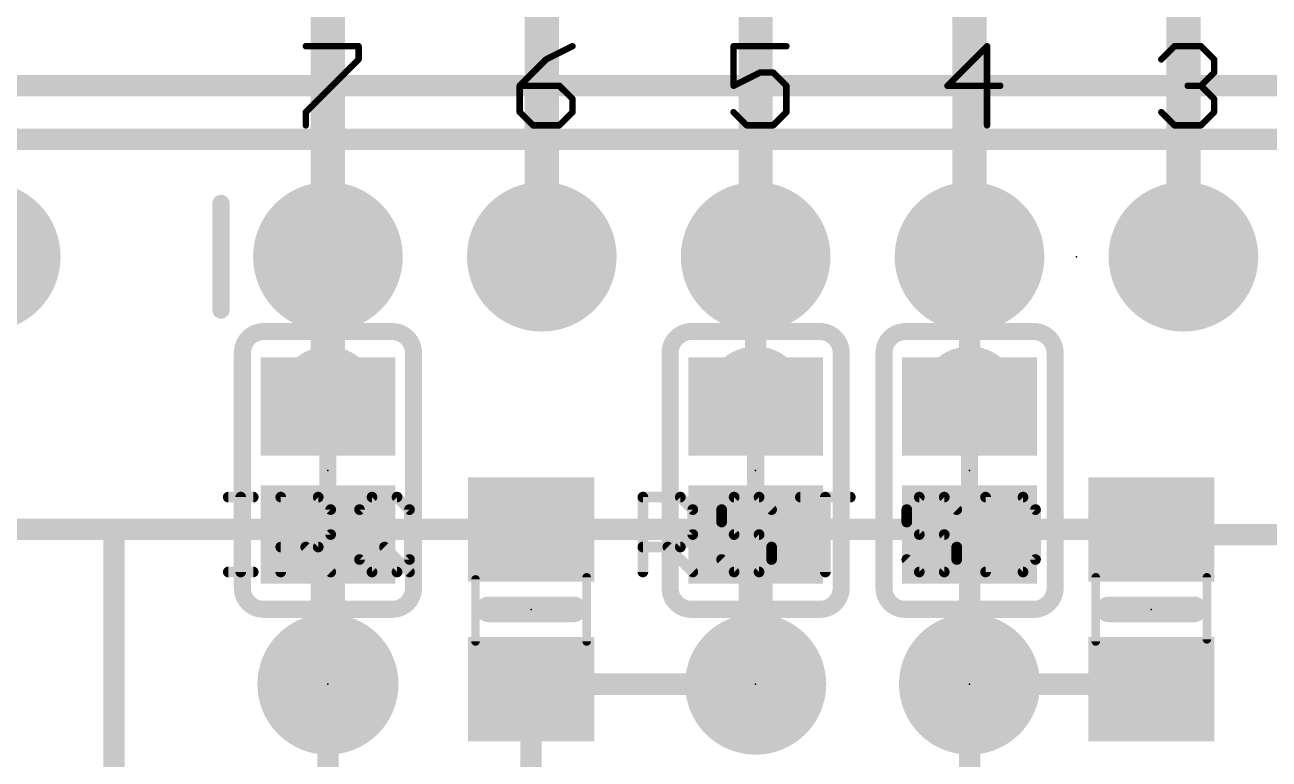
# Model space of a CAD drawing. Extents: x -7.7 to 68.6, y -5.3 to 60.5.
# Drawn here: x 42.12 to 56.9, y 41.02 to 49.75 of the extents above; entities that cross this region are included whole.
import ezdxf

# ---------------------------------------------------------------- set-up
doc = ezdxf.new("R2010")
doc.units = 0
for name, color, linetype in [('1', 12, 'CONTINUOUS'), ('16', 132, 'CONTINUOUS'), ('17', 110, 'CONTINUOUS'), ('21', 40, 'CONTINUOUS'), ('22', 6, 'CONTINUOUS'), ('23', 53, 'CONTINUOUS'), ('24', 53, 'CONTINUOUS'), ('51', 253, 'CONTINUOUS')]:
    doc.layers.add(name, color=color, linetype=linetype)

# ---------------------------------------------------------------- blocks, each defined once
blk = doc.blocks.new('RECT')
blk.add_solid([(-0.5, -0.5), (0.5, -0.5), (-0.5, 0.5), (0.5, 0.5)])
blk = doc.blocks.new('ROUNDP')
at = {"const_width": 0.5}
blk.add_lwpolyline([(0, -0.25, 1), (0, 0.25, 1), (0, -0.25)], format="xyb", dxfattribs=at)

msp = doc.modelspace()

# ---------------------------------------------------------------- linework, layer by layer
at = {"layer": '1'}
for points, const_width in [([(45.72, 50.8), (45.72, 46.99)], 0.4064), ([(48.26, 50.8), (48.26, 46.99)], 0.4064), ([(50.8, 50.8), (50.8, 46.99)], 0.4064), ([(53.34, 50.8), (53.34, 46.99)], 0.4064), ([(55.88, 50.8), (55.88, 46.99)], 0.4064), ([(40.259, 43.749), (43.18, 43.749)], 0.254), ([(43.18, 43.749), (48.133, 43.749)], 0.254), ([(43.18, 40.513), (43.18, 43.749)], 0.254), ([(48.133, 43.749), (55.499, 43.749)], 0.254), ([(55.56, 43.688), (55.499, 43.749)], 0.254), ([(57.404, 43.688), (55.56, 43.688)], 0.254), ([(55.438, 41.91), (55.438, 41.915)], 0.4064), ([(48.133, 41.849), (48.194, 41.91)], 0.254), ([(48.133, 40.64), (48.133, 41.849)], 0.254), ([(48.194, 41.91), (50.8, 41.91)], 0.254), ([(53.34, 40.386), (53.34, 41.91)], 0.254), ([(55.499, 41.91), (53.34, 41.91)], 0.254), ([(55.499, 41.91), (55.438, 41.91)], 0.4064), ([(55.499, 41.849), (55.499, 41.91)], 0.254)]:
    msp.add_lwpolyline(points, dxfattribs=dict(at, const_width=const_width))
for points, const_width in [([(45.6184, 46.99, 1), (45.8216, 46.99)], 0.2032), ([(48.1584, 46.99, 1), (48.3616, 46.99)], 0.2032), ([(50.6984, 46.99, 1), (50.9016, 46.99)], 0.2032), ([(53.2384, 46.99, 1), (53.4416, 46.99)], 0.2032), ([(55.7784, 46.99, 1), (55.9816, 46.99)], 0.2032), ([(43.18, 43.8125, 1), (43.18, 43.6855)], 0.127), ([(43.2435, 43.749, 1), (43.1165, 43.749)], 0.127), ([(43.18, 43.6855, 1), (43.18, 43.8125)], 0.127), ([(48.133, 43.8125, 1), (48.133, 43.6855)], 0.127), ([(48.133, 43.6855, 1), (48.133, 43.8125)], 0.127), ([(55.5439, 43.7939, 1), (55.4541, 43.7041)], 0.127), ([(55.56, 43.7515, 1), (55.56, 43.6245)], 0.127), ([(55.499, 43.6855, 1), (55.499, 43.8125)], 0.127), ([(55.5151, 43.6431, 1), (55.6049, 43.7329)], 0.127), ([(55.5396, 41.915, 1), (55.3364, 41.915)], 0.2032), ([(48.1965, 41.849, 1), (48.0695, 41.849)], 0.127), ([(48.194, 41.9735, 1), (48.194, 41.8465)], 0.127), ([(48.2389, 41.8651, 1), (48.1491, 41.9549)], 0.127), ([(50.8, 41.8465, 1), (50.8, 41.9735)], 0.127), ([(53.4035, 41.91, 1), (53.2765, 41.91)], 0.127), ([(53.34, 41.9735, 1), (53.34, 41.8465)], 0.127), ([(55.438, 42.0116, 1), (55.438, 41.8084)], 0.2032), ([(55.3364, 41.91, 1), (55.5396, 41.91)], 0.2032), ([(55.5625, 41.91, 1), (55.4355, 41.91)], 0.127), ([(55.499, 41.8084, 1), (55.499, 42.0116)], 0.2032), ([(55.499, 41.8465, 1), (55.499, 41.9735)], 0.127), ([(48.0881, 41.8939, 1), (48.1779, 41.8041)], 0.127), ([(55.4355, 41.849, 1), (55.5625, 41.849)], 0.127)]:
    msp.add_lwpolyline(points, format="xyb", dxfattribs=dict(at, const_width=const_width))
at = {"layer": '16'}
for points, const_width in [([(61.468, 49.022), (32.766, 49.022)], 0.254), ([(59.055, 48.387), (35.56, 48.387)], 0.254), ([(45.72, 46.99), (45.72, 45.212)], 0.4064), ([(50.8, 45.212), (50.8, 46.99)], 0.254), ([(53.34, 45.212), (53.34, 46.99)], 0.254), ([(45.72, 43.688), (45.72, 41.91)], 0.4064), ([(50.8, 43.688), (50.8, 41.91)], 0.4064), ([(53.34, 43.688), (53.34, 41.91)], 0.254), ([(45.593, 42.037), (45.72, 41.91)], 0.254), ([(45.72, 39.624), (45.72, 41.91)], 0.254)]:
    msp.add_lwpolyline(points, dxfattribs=dict(at, const_width=const_width))
for points, const_width in [([(45.8216, 46.99, 1), (45.6184, 46.99)], 0.2032), ([(50.8635, 46.99, 1), (50.7365, 46.99)], 0.127), ([(53.4035, 46.99, 1), (53.2765, 46.99)], 0.127), ([(45.6184, 45.212, 1), (45.8216, 45.212)], 0.2032), ([(50.7365, 45.212, 1), (50.8635, 45.212)], 0.127), ([(53.2765, 45.212, 1), (53.4035, 45.212)], 0.127), ([(45.8216, 43.688, 1), (45.6184, 43.688)], 0.2032), ([(50.9016, 43.688, 1), (50.6984, 43.688)], 0.2032), ([(53.4035, 43.688, 1), (53.2765, 43.688)], 0.127), ([(45.6379, 42.0819, 1), (45.5481, 41.9921)], 0.127), ([(45.6184, 41.91, 1), (45.8216, 41.91)], 0.2032), ([(45.7835, 41.91, 1), (45.6565, 41.91)], 0.127), ([(45.6751, 41.8651, 1), (45.7649, 41.9549)], 0.127), ([(50.6984, 41.91, 1), (50.9016, 41.91)], 0.2032), ([(53.2765, 41.91, 1), (53.4035, 41.91)], 0.127)]:
    msp.add_lwpolyline(points, format="xyb", dxfattribs=dict(at, const_width=const_width))
at = {"layer": '21'}
for points, const_width in [([(45.4576, 49.5118, 1), (45.4576, 49.4737)], 0.0381), ([(46.1037, 49.4927, 1), (46.0656, 49.4927)], 0.0381), ([(46.0847, 49.4737, 1), (46.0847, 49.5118)], 0.0381), ([(48.6332, 49.4757, 1), (48.6161, 49.5097)], 0.0381), ([(50.5376, 49.5118, 1), (50.5376, 49.4737)], 0.0381), ([(50.5566, 49.4927, 1), (50.5185, 49.4927)], 0.0381), ([(51.1647, 49.4737, 1), (51.1647, 49.5118)], 0.0381), ([(53.5669, 49.4927, 1), (53.5288, 49.4927)], 0.0381), ([(53.5614, 49.4792, 1), (53.5344, 49.5062)], 0.0381), ([(55.7743, 49.5118, 1), (55.7743, 49.4737)], 0.0381), ([(55.7878, 49.4792, 1), (55.7609, 49.5062)], 0.0381), ([(56.1014, 49.5062, 1), (56.0744, 49.4792)], 0.0381), ([(56.0879, 49.4737, 1), (56.0879, 49.5118)], 0.0381), ([(46.0981, 49.3225, 1), (46.0712, 49.3494)], 0.0381), ([(48.3026, 49.353, 1), (48.3196, 49.3189)], 0.0381), ([(48.3246, 49.3225, 1), (48.2976, 49.3494)], 0.0381), ([(55.6041, 49.3494, 1), (55.6311, 49.3225)], 0.0381), ([(56.2637, 49.3359, 1), (56.2256, 49.3359)], 0.0381), ([(56.2312, 49.3225, 1), (56.2581, 49.3494)], 0.0381), ([(46.0656, 49.3359, 1), (46.1037, 49.3359)], 0.0381), ([(50.8511, 49.1982, 1), (50.8511, 49.1601)], 0.0381), ([(50.8596, 49.1621, 1), (50.8426, 49.1962)], 0.0381), ([(51.0214, 49.1926, 1), (50.9944, 49.1657)], 0.0381), ([(51.0079, 49.1601, 1), (51.0079, 49.1982)], 0.0381), ([(56.2581, 49.1657, 1), (56.2312, 49.1926)], 0.0381), ([(48.0166, 49.0224, 1), (47.9785, 49.0224)], 0.0381), ([(47.9976, 49.0415, 1), (47.9976, 49.0034)], 0.0381), ([(48.4814, 49.0359, 1), (48.4544, 49.0089)], 0.0381), ([(48.4679, 49.0034, 1), (48.4679, 49.0415)], 0.0381), ([(51.1837, 49.0224, 1), (51.1456, 49.0224)], 0.0381), ([(53.0776, 49.0415, 1), (53.0776, 49.0034)], 0.0381), ([(53.7047, 49.0034, 1), (53.7047, 49.0415)], 0.0381), ([(55.9311, 49.0415, 1), (55.9311, 49.0034)], 0.0381), ([(56.1014, 49.0359, 1), (56.0744, 49.0089)], 0.0381), ([(56.0879, 49.0034, 1), (56.0879, 49.0415)], 0.0381), ([(56.2256, 49.1792, 1), (56.2637, 49.1792)], 0.0381), ([(47.9841, 49.0359, 1), (48.0111, 49.0089)], 0.0381), ([(50.5291, 49.0394, 1), (50.5461, 49.0054)], 0.0381), ([(50.5185, 49.0224, 1), (50.5566, 49.0224)], 0.0381), ([(51.1512, 49.0089, 1), (51.1781, 49.0359)], 0.0381), ([(53.0641, 49.0359, 1), (53.0911, 49.0089)], 0.0381), ([(56.0744, 49.0359, 1), (56.1014, 49.0089)], 0.0381), ([(48.6437, 48.8656, 1), (48.6056, 48.8656)], 0.0381), ([(48.6112, 48.8522, 1), (48.6381, 48.8791)], 0.0381), ([(56.2637, 48.8656, 1), (56.2256, 48.8656)], 0.0381), ([(56.2312, 48.8522, 1), (56.2581, 48.8791)], 0.0381), ([(45.4766, 48.7089, 1), (45.4385, 48.7089)], 0.0381), ([(45.4441, 48.7223, 1), (45.4711, 48.6954)], 0.0381), ([(47.9785, 48.7089, 1), (48.0166, 48.7089)], 0.0381), ([(48.0111, 48.7223, 1), (47.9841, 48.6954)], 0.0381), ([(48.6056, 48.7089, 1), (48.6437, 48.7089)], 0.0381), ([(48.6381, 48.6954, 1), (48.6112, 48.7223)], 0.0381), ([(50.5511, 48.7223, 1), (50.5241, 48.6954)], 0.0381), ([(51.1456, 48.7089, 1), (51.1837, 48.7089)], 0.0381), ([(51.1781, 48.6954, 1), (51.1512, 48.7223)], 0.0381), ([(55.6311, 48.7223, 1), (55.6041, 48.6954)], 0.0381), ([(56.2256, 48.7089, 1), (56.2637, 48.7089)], 0.0381), ([(56.2581, 48.6954, 1), (56.2312, 48.7223)], 0.0381), ([(45.4385, 48.5521, 1), (45.4766, 48.5521)], 0.0381), ([(48.1543, 48.5712, 1), (48.1543, 48.5331)], 0.0381), ([(48.1409, 48.5386, 1), (48.1678, 48.5656)], 0.0381), ([(48.4544, 48.5656, 1), (48.4814, 48.5386)], 0.0381), ([(48.4679, 48.5331, 1), (48.4679, 48.5712)], 0.0381), ([(50.6943, 48.5712, 1), (50.6943, 48.5331)], 0.0381), ([(50.6809, 48.5386, 1), (50.7078, 48.5656)], 0.0381), ([(50.9944, 48.5656, 1), (51.0214, 48.5386)], 0.0381), ([(51.0079, 48.5331, 1), (51.0079, 48.5712)], 0.0381), ([(53.5288, 48.5521, 1), (53.5669, 48.5521)], 0.0381), ([(55.7743, 48.5712, 1), (55.7743, 48.5331)], 0.0381), ([(55.7609, 48.5386, 1), (55.7878, 48.5656)], 0.0381), ([(56.0744, 48.5656, 1), (56.1014, 48.5386)], 0.0381), ([(56.0879, 48.5331, 1), (56.0879, 48.5712)], 0.0381), ([(45.72, 45.1594, 1), (45.72, 45.5186, 1), (45.72, 45.1594)], 0.8128), ([(50.8, 45.1594, 1), (50.8, 45.5186, 1), (50.8, 45.1594)], 0.8128), ([(53.34, 45.1594, 1), (53.34, 45.5186, 1), (53.34, 45.1594)], 0.8128), ([(44.5361, 44.165, 1), (44.5361, 44.1015)], 0.0635), ([(44.7162, 44.1333, 1), (44.6527, 44.1333)], 0.0635), ([(44.8327, 44.1015, 1), (44.8327, 44.165)], 0.0635), ([(45.1598, 44.165, 1), (45.1598, 44.1015)], 0.0635), ([(45.1916, 44.1333, 1), (45.1281, 44.1333)], 0.0635), ([(45.6271, 44.1557, 1), (45.5822, 44.1108)], 0.0635), ([(45.6047, 44.1015, 1), (45.6047, 44.165)], 0.0635), ([(46.2436, 44.165, 1), (46.2436, 44.1015)], 0.0635), ([(46.2661, 44.1108, 1), (46.2212, 44.1557)], 0.0635), ([(46.5627, 44.1557, 1), (46.5178, 44.1108)], 0.0635), ([(46.5402, 44.1015, 1), (46.5402, 44.165)], 0.0635), ([(49.492, 44.1333, 1), (49.4285, 44.1333)], 0.0635), ([(49.4602, 44.165, 1), (49.4602, 44.1015)], 0.0635), ([(49.9276, 44.1557, 1), (49.8826, 44.1108)], 0.0635), ([(49.9051, 44.1015, 1), (49.9051, 44.165)], 0.0635), ([(50.544, 44.165, 1), (50.544, 44.1015)], 0.0635), ([(50.5665, 44.1108, 1), (50.5216, 44.1557)], 0.0635), ([(50.8631, 44.1557, 1), (50.8182, 44.1108)], 0.0635), ([(50.8406, 44.1015, 1), (50.8406, 44.165)], 0.0635), ([(51.3313, 44.165, 1), (51.3313, 44.1015)], 0.0635), ([(51.6596, 44.1333, 1), (51.5961, 44.1333)], 0.0635), ([(51.9244, 44.1015, 1), (51.9244, 44.165)], 0.0635), ([(52.7433, 44.165, 1), (52.7433, 44.1015)], 0.0635), ([(52.7657, 44.1108, 1), (52.7208, 44.1557)], 0.0635), ([(53.0623, 44.1557, 1), (53.0174, 44.1108)], 0.0635), ([(53.0399, 44.1015, 1), (53.0399, 44.165)], 0.0635), ([(53.5305, 44.165, 1), (53.5305, 44.1015)], 0.0635), ([(53.5623, 44.1333, 1), (53.4988, 44.1333)], 0.0635), ([(53.9978, 44.1557, 1), (53.9529, 44.1108)], 0.0635), ([(53.9754, 44.1015, 1), (53.9754, 44.165)], 0.0635), ([(45.7847, 43.985, 1), (45.7212, 43.985)], 0.0635), ([(45.7305, 43.9625, 1), (45.7754, 44.0074)], 0.0635), ([(46.1271, 43.985, 1), (46.0636, 43.985)], 0.0635), ([(46.0729, 44.0074, 1), (46.1178, 43.9625)], 0.0635), ([(46.7203, 43.985, 1), (46.6568, 43.985)], 0.0635), ([(46.6661, 43.9625, 1), (46.711, 44.0074)], 0.0635), ([(50.0851, 43.985, 1), (50.0216, 43.985)], 0.0635), ([(50.0309, 43.9625, 1), (50.0758, 44.0074)], 0.0635), ([(50.4275, 43.985, 1), (50.364, 43.985)], 0.0635), ([(50.3733, 44.0074, 1), (50.4182, 43.9625)], 0.0635), ([(50.9665, 43.9625, 1), (51.0114, 44.0074)], 0.0635), ([(52.6267, 43.985, 1), (52.5632, 43.985)], 0.0635), ([(52.5725, 44.0074, 1), (52.6174, 43.9625)], 0.0635), ([(53.1657, 43.9625, 1), (53.2106, 44.0074)], 0.0635), ([(54.1554, 43.985, 1), (54.0919, 43.985)], 0.0635), ([(54.1012, 43.9625, 1), (54.1461, 44.0074)], 0.0635), ([(50.4182, 43.8591, 1), (50.3733, 43.8142)], 0.0635), ([(52.6174, 43.8591, 1), (52.5725, 43.8142)], 0.0635), ([(45.7754, 43.6659, 1), (45.7305, 43.7108)], 0.0635), ([(50.0758, 43.6659, 1), (50.0309, 43.7108)], 0.0635), ([(50.364, 43.8367, 1), (50.4275, 43.8367)], 0.0635), ([(50.544, 43.7201, 1), (50.544, 43.6566)], 0.0635), ([(50.5216, 43.6659, 1), (50.5665, 43.7108)], 0.0635), ([(50.8631, 43.7108, 1), (50.8182, 43.6659)], 0.0635), ([(50.8406, 43.6566, 1), (50.8406, 43.7201)], 0.0635), ([(52.5632, 43.8367, 1), (52.6267, 43.8367)], 0.0635), ([(52.7433, 43.7201, 1), (52.7433, 43.6566)], 0.0635), ([(52.7208, 43.6659, 1), (52.7657, 43.7108)], 0.0635), ([(53.0623, 43.7108, 1), (53.0174, 43.6659)], 0.0635), ([(53.0399, 43.6566, 1), (53.0399, 43.7201)], 0.0635), ([(45.1598, 43.5718, 1), (45.1598, 43.5083)], 0.0635), ([(45.4789, 43.5625, 1), (45.434, 43.5176)], 0.0635), ([(45.5822, 43.5625, 1), (45.6271, 43.5176)], 0.0635), ([(45.6047, 43.5083, 1), (45.6047, 43.5718)], 0.0635), ([(45.7212, 43.6884, 1), (45.7847, 43.6884)], 0.0635), ([(46.4144, 43.5625, 1), (46.3695, 43.5176)], 0.0635), ([(49.4602, 43.5718, 1), (49.4602, 43.5083)], 0.0635), ([(49.7793, 43.5625, 1), (49.7344, 43.5176)], 0.0635), ([(49.8826, 43.5625, 1), (49.9276, 43.5176)], 0.0635), ([(49.9051, 43.5083, 1), (49.9051, 43.5718)], 0.0635), ([(50.0216, 43.6884, 1), (50.0851, 43.6884)], 0.0635), ([(51.0207, 43.5401, 1), (50.9572, 43.5401)], 0.0635), ([(50.9665, 43.5176, 1), (51.0114, 43.5625)], 0.0635), ([(53.2199, 43.5401, 1), (53.1564, 43.5401)], 0.0635), ([(53.1657, 43.5176, 1), (53.2106, 43.5625)], 0.0635), ([(46.1178, 43.4142, 1), (46.0729, 43.3693)], 0.0635), ([(46.711, 43.3693, 1), (46.6661, 43.4142)], 0.0635), ([(50.4182, 43.4142, 1), (50.3733, 43.3693)], 0.0635), ([(51.0114, 43.3693, 1), (50.9665, 43.4142)], 0.0635), ([(52.6174, 43.4142, 1), (52.5725, 43.3693)], 0.0635), ([(53.2106, 43.3693, 1), (53.1657, 43.4142)], 0.0635), ([(54.1461, 43.3693, 1), (54.1012, 43.4142)], 0.0635), ([(44.5361, 43.2753, 1), (44.5361, 43.2118)], 0.0635), ([(44.8327, 43.2118, 1), (44.8327, 43.2753)], 0.0635), ([(45.7305, 43.221, 1), (45.7754, 43.266)], 0.0635), ([(46.0636, 43.3918, 1), (46.1271, 43.3918)], 0.0635), ([(46.2436, 43.2753, 1), (46.2436, 43.2118)], 0.0635), ([(46.2212, 43.221, 1), (46.2661, 43.266)], 0.0635), ([(46.5178, 43.266, 1), (46.5627, 43.221)], 0.0635), ([(46.5402, 43.2118, 1), (46.5402, 43.2753)], 0.0635), ([(46.6568, 43.3918, 1), (46.7203, 43.3918)], 0.0635), ([(46.6661, 43.221, 1), (46.711, 43.266)], 0.0635), ([(50.0309, 43.221, 1), (50.0758, 43.266)], 0.0635), ([(50.544, 43.2753, 1), (50.544, 43.2118)], 0.0635), ([(50.5216, 43.221, 1), (50.5665, 43.266)], 0.0635), ([(50.8182, 43.266, 1), (50.8631, 43.221)], 0.0635), ([(50.8406, 43.2118, 1), (50.8406, 43.2753)], 0.0635), ([(50.9572, 43.3918, 1), (51.0207, 43.3918)], 0.0635), ([(52.7433, 43.2753, 1), (52.7433, 43.2118)], 0.0635), ([(52.7208, 43.221, 1), (52.7657, 43.266)], 0.0635), ([(53.0174, 43.266, 1), (53.0623, 43.221)], 0.0635), ([(53.0399, 43.2118, 1), (53.0399, 43.2753)], 0.0635), ([(53.1564, 43.3918, 1), (53.2199, 43.3918)], 0.0635), ([(53.5305, 43.2753, 1), (53.5305, 43.2118)], 0.0635), ([(53.9529, 43.266, 1), (53.9978, 43.221)], 0.0635), ([(53.9754, 43.2118, 1), (53.9754, 43.2753)], 0.0635), ([(54.0919, 43.3918, 1), (54.1554, 43.3918)], 0.0635), ([(44.6527, 43.2435, 1), (44.7162, 43.2435)], 0.0635), ([(45.1281, 43.2435, 1), (45.1916, 43.2435)], 0.0635), ([(49.4285, 43.2435, 1), (49.492, 43.2435)], 0.0635), ([(51.5961, 43.2435, 1), (51.6596, 43.2435)], 0.0635), ([(53.4988, 43.2435, 1), (53.5623, 43.2435)], 0.0635), ([(47.625, 42.8752, 1), (47.625, 42.7228)], 0.1524), ([(48.641, 42.7228, 1), (48.641, 42.8752)], 0.1524), ([(54.991, 42.8752, 1), (54.991, 42.7228)], 0.1524), ([(56.007, 42.7228, 1), (56.007, 42.8752)], 0.1524)]:
    msp.add_lwpolyline(points, format="xyb", dxfattribs=dict(at, const_width=const_width))
for points, const_width in [([(45.4576, 49.4927), (46.0847, 49.4927)], 0.0762), ([(46.0847, 49.4927), (46.0847, 49.3359)], 0.0762), ([(48.6247, 49.4927), (48.3111, 49.3359)], 0.0762), ([(51.1647, 49.4927), (50.5376, 49.4927)], 0.0762), ([(50.5376, 49.4927), (50.5376, 49.0224)], 0.0762), ([(53.5479, 49.4927), (53.0776, 49.0224)], 0.0762), ([(53.5479, 48.5521), (53.5479, 49.4927)], 0.0762), ([(55.6176, 49.3359), (55.7743, 49.4927)], 0.0762), ([(55.7743, 49.4927), (56.0879, 49.4927)], 0.0762), ([(56.0879, 49.4927), (56.2447, 49.3359)], 0.0762), ([(46.0847, 49.3359), (45.4576, 48.7089)], 0.0762), ([(48.3111, 49.3359), (47.9976, 49.0224)], 0.0762), ([(56.2447, 49.3359), (56.2447, 49.1792)], 0.0762), ([(50.5376, 49.0224), (50.8511, 49.1792)], 0.0762), ([(50.8511, 49.1792), (51.0079, 49.1792)], 0.0762), ([(51.0079, 49.1792), (51.1647, 49.0224)], 0.0762), ([(56.2447, 49.1792), (56.0879, 49.0224)], 0.0762), ([(47.9976, 49.0224), (47.9976, 48.7089)], 0.0762), ([(48.4679, 49.0224), (47.9976, 49.0224)], 0.0762), ([(48.6247, 48.8656), (48.4679, 49.0224)], 0.0762), ([(51.1647, 49.0224), (51.1647, 48.7089)], 0.0762), ([(53.0776, 49.0224), (53.7047, 49.0224)], 0.0762), ([(56.0879, 49.0224), (55.9311, 49.0224)], 0.0762), ([(56.0879, 49.0224), (56.2447, 48.8656)], 0.0762), ([(48.6247, 48.7089), (48.6247, 48.8656)], 0.0762), ([(56.2447, 48.8656), (56.2447, 48.7089)], 0.0762), ([(45.4576, 48.7089), (45.4576, 48.5521)], 0.0762), ([(47.9976, 48.7089), (48.1543, 48.5521)], 0.0762), ([(48.4679, 48.5521), (48.6247, 48.7089)], 0.0762), ([(50.6943, 48.5521), (50.5376, 48.7089)], 0.0762), ([(51.1647, 48.7089), (51.0079, 48.5521)], 0.0762), ([(55.7743, 48.5521), (55.6176, 48.7089)], 0.0762), ([(56.2447, 48.7089), (56.0879, 48.5521)], 0.0762), ([(48.1543, 48.5521), (48.4679, 48.5521)], 0.0762), ([(51.0079, 48.5521), (50.6943, 48.5521)], 0.0762), ([(56.0879, 48.5521), (55.7743, 48.5521)], 0.0762), ([(44.5361, 44.1333), (44.8327, 44.1333)], 0.127), ([(44.6844, 43.2435), (44.6844, 44.1333)], 0.127), ([(45.1598, 43.2435), (45.1598, 44.1333)], 0.127), ([(45.1598, 44.1333), (45.6047, 44.1333)], 0.127), ([(45.6047, 44.1333), (45.753, 43.985)], 0.127), ([(46.0953, 43.985), (46.2436, 44.1333)], 0.127), ([(46.2436, 44.1333), (46.5402, 44.1333)], 0.127), ([(46.5402, 44.1333), (46.6885, 43.985)], 0.127), ([(49.4602, 43.2435), (49.4602, 44.1333)], 0.127), ([(49.4602, 44.1333), (49.9051, 44.1333)], 0.127), ([(49.9051, 44.1333), (50.0534, 43.985)], 0.127), ([(50.544, 44.1333), (50.3957, 43.985)], 0.127), ([(50.8406, 44.1333), (50.544, 44.1333)], 0.127), ([(50.9889, 43.985), (50.8406, 44.1333)], 0.127), ([(51.3313, 44.1333), (51.9244, 44.1333)], 0.127), ([(51.6278, 43.2435), (51.6278, 44.1333)], 0.127), ([(52.7433, 44.1333), (52.595, 43.985)], 0.127), ([(53.0399, 44.1333), (52.7433, 44.1333)], 0.127), ([(53.1882, 43.985), (53.0399, 44.1333)], 0.127), ([(53.5305, 44.1333), (53.5305, 43.2435)], 0.127), ([(53.9754, 44.1333), (53.5305, 44.1333)], 0.127), ([(54.1237, 43.985), (53.9754, 44.1333)], 0.127), ([(45.753, 43.985), (45.753, 43.6884)], 0.127), ([(46.0953, 43.3918), (46.0953, 43.985)], 0.127), ([(46.6885, 43.985), (46.6885, 43.3918)], 0.127), ([(50.0534, 43.985), (50.0534, 43.6884)], 0.127), ([(50.3957, 43.985), (50.3957, 43.8367)], 0.127), ([(52.595, 43.985), (52.595, 43.8367)], 0.127), ([(54.1237, 43.3918), (54.1237, 43.985)], 0.127), ([(50.3957, 43.8367), (50.544, 43.6884)], 0.127), ([(52.595, 43.8367), (52.7433, 43.6884)], 0.127), ([(45.753, 43.6884), (45.6047, 43.5401)], 0.127), ([(50.0534, 43.6884), (49.9051, 43.5401)], 0.127), ([(50.544, 43.6884), (50.8406, 43.6884)], 0.127), ([(50.8406, 43.6884), (50.9889, 43.5401)], 0.127), ([(52.7433, 43.6884), (53.0399, 43.6884)], 0.127), ([(53.0399, 43.6884), (53.1882, 43.5401)], 0.127), ([(45.6047, 43.5401), (45.1598, 43.5401)], 0.127), ([(45.4564, 43.5401), (45.753, 43.2435)], 0.127), ([(46.3919, 43.5401), (46.6885, 43.2435)], 0.127), ([(49.9051, 43.5401), (49.4602, 43.5401)], 0.127), ([(49.7568, 43.5401), (50.0534, 43.2435)], 0.127), ([(50.9889, 43.5401), (50.9889, 43.3918)], 0.127), ([(53.1882, 43.5401), (53.1882, 43.3918)], 0.127), ([(46.2436, 43.2435), (46.0953, 43.3918)], 0.127), ([(46.6885, 43.3918), (46.5402, 43.2435)], 0.127), ([(50.544, 43.2435), (50.3957, 43.3918)], 0.127), ([(50.9889, 43.3918), (50.8406, 43.2435)], 0.127), ([(52.7433, 43.2435), (52.595, 43.3918)], 0.127), ([(53.1882, 43.3918), (53.0399, 43.2435)], 0.127), ([(53.9754, 43.2435), (54.1237, 43.3918)], 0.127), ([(44.5361, 43.2435), (44.8327, 43.2435)], 0.127), ([(46.5402, 43.2435), (46.2436, 43.2435)], 0.127), ([(50.8406, 43.2435), (50.544, 43.2435)], 0.127), ([(53.0399, 43.2435), (52.7433, 43.2435)], 0.127), ([(53.5305, 43.2435), (53.9754, 43.2435)], 0.127), ([(48.641, 42.799), (47.625, 42.799)], 0.3048), ([(54.991, 42.799), (56.007, 42.799)], 0.3048)]:
    msp.add_lwpolyline(points, dxfattribs=dict(at, const_width=const_width))
at = {"layer": '22'}
for points, const_width in [([(44.958, 46.101, 0.4142), (44.704, 45.847)], 0.2032), ([(44.958, 46.1518, 1), (44.958, 46.0502)], 0.1016), ([(44.958, 46.0502, 1), (44.958, 46.1518)], 0.1016), ([(46.736, 45.847, 0.4142), (46.482, 46.101)], 0.2032), ([(46.482, 46.1518, 1), (46.482, 46.0502)], 0.1016), ([(46.482, 46.0502, 1), (46.482, 46.1518)], 0.1016), ([(50.038, 46.101, 0.4142), (49.784, 45.847)], 0.2032), ([(50.038, 46.1518, 1), (50.038, 46.0502)], 0.1016), ([(50.038, 46.0502, 1), (50.038, 46.1518)], 0.1016), ([(51.816, 45.847, 0.4142), (51.562, 46.101)], 0.2032), ([(51.562, 46.1518, 1), (51.562, 46.0502)], 0.1016), ([(51.562, 46.0502, 1), (51.562, 46.1518)], 0.1016), ([(52.578, 46.101, 0.4142), (52.324, 45.847)], 0.2032), ([(52.578, 46.1518, 1), (52.578, 46.0502)], 0.1016), ([(52.578, 46.0502, 1), (52.578, 46.1518)], 0.1016), ([(54.356, 45.847, 0.4142), (54.102, 46.101)], 0.2032), ([(54.102, 46.1518, 1), (54.102, 46.0502)], 0.1016), ([(54.102, 46.0502, 1), (54.102, 46.1518)], 0.1016), ([(44.7548, 45.847, 1), (44.6532, 45.847)], 0.1016), ([(44.6532, 45.847, 1), (44.7548, 45.847)], 0.1016), ([(46.7868, 45.847, 1), (46.6852, 45.847)], 0.1016), ([(46.6852, 45.847, 1), (46.7868, 45.847)], 0.1016), ([(49.8348, 45.847, 1), (49.7332, 45.847)], 0.1016), ([(49.7332, 45.847, 1), (49.8348, 45.847)], 0.1016), ([(51.8668, 45.847, 1), (51.7652, 45.847)], 0.1016), ([(51.7652, 45.847, 1), (51.8668, 45.847)], 0.1016), ([(52.3748, 45.847, 1), (52.2732, 45.847)], 0.1016), ([(52.2732, 45.847, 1), (52.3748, 45.847)], 0.1016), ([(54.4068, 45.847, 1), (54.3052, 45.847)], 0.1016), ([(54.3052, 45.847, 1), (54.4068, 45.847)], 0.1016), ([(44.704, 43.053, 0.4142), (44.958, 42.799)], 0.2032), ([(44.7548, 43.053, 1), (44.6532, 43.053)], 0.1016), ([(46.482, 42.799, 0.4142), (46.736, 43.053)], 0.2032), ([(46.7868, 43.053, 1), (46.6852, 43.053)], 0.1016), ([(49.784, 43.053, 0.4142), (50.038, 42.799)], 0.2032), ([(49.8348, 43.053, 1), (49.7332, 43.053)], 0.1016), ([(51.562, 42.799, 0.4142), (51.816, 43.053)], 0.2032), ([(51.8668, 43.053, 1), (51.7652, 43.053)], 0.1016), ([(52.324, 43.053, 0.4142), (52.578, 42.799)], 0.2032), ([(52.3748, 43.053, 1), (52.2732, 43.053)], 0.1016), ([(54.102, 42.799, 0.4142), (54.356, 43.053)], 0.2032), ([(54.4068, 43.053, 1), (54.3052, 43.053)], 0.1016), ([(44.6532, 43.053, 1), (44.7548, 43.053)], 0.1016), ([(46.6852, 43.053, 1), (46.7868, 43.053)], 0.1016), ([(49.7332, 43.053, 1), (49.8348, 43.053)], 0.1016), ([(51.7652, 43.053, 1), (51.8668, 43.053)], 0.1016), ([(52.2732, 43.053, 1), (52.3748, 43.053)], 0.1016), ([(54.3052, 43.053, 1), (54.4068, 43.053)], 0.1016), ([(44.958, 42.8498, 1), (44.958, 42.7482)], 0.1016), ([(44.958, 42.7482, 1), (44.958, 42.8498)], 0.1016), ([(46.482, 42.8498, 1), (46.482, 42.7482)], 0.1016), ([(46.482, 42.7482, 1), (46.482, 42.8498)], 0.1016), ([(50.038, 42.8498, 1), (50.038, 42.7482)], 0.1016), ([(50.038, 42.7482, 1), (50.038, 42.8498)], 0.1016), ([(51.562, 42.8498, 1), (51.562, 42.7482)], 0.1016), ([(51.562, 42.7482, 1), (51.562, 42.8498)], 0.1016), ([(52.578, 42.8498, 1), (52.578, 42.7482)], 0.1016), ([(52.578, 42.7482, 1), (52.578, 42.8498)], 0.1016), ([(54.102, 42.8498, 1), (54.102, 42.7482)], 0.1016), ([(54.102, 42.7482, 1), (54.102, 42.8498)], 0.1016)]:
    msp.add_lwpolyline(points, format="xyb", dxfattribs=dict(at, const_width=const_width))
at = {"layer": '22', "const_width": 0.2032}
for points in [[(46.482, 46.101), (44.958, 46.101)], [(51.562, 46.101), (50.038, 46.101)], [(54.102, 46.101), (52.578, 46.101)], [(44.704, 45.847), (44.704, 43.053)], [(46.736, 43.053), (46.736, 45.847)], [(49.784, 45.847), (49.784, 43.053)], [(51.816, 43.053), (51.816, 45.847)], [(52.324, 45.847), (52.324, 43.053)], [(54.356, 43.053), (54.356, 45.847)], [(46.482, 42.799), (44.958, 42.799)], [(51.562, 42.799), (50.038, 42.799)], [(54.102, 42.799), (52.578, 42.799)]]:
    msp.add_lwpolyline(points, dxfattribs=at)
at = {"layer": '23'}
for p in [(54.61, 46.99), (48.133, 42.799), (55.499, 42.799), (45.72, 41.91), (50.8, 41.91), (53.34, 41.91)]:
    msp.add_point(p, dxfattribs=at)
at = {"layer": '24'}
for p in [(45.72, 44.45), (50.8, 44.45), (53.34, 44.45)]:
    msp.add_point(p, dxfattribs=at)
at = {"layer": '51'}
for points, const_width in [([(44.45, 47.625), (44.45, 46.355)], 0.2032), ([(47.473, 43.155), (47.473, 42.418)], 0.1016), ([(48.793, 43.18), (48.793, 42.418)], 0.1016), ([(54.839, 42.418), (54.839, 43.18)], 0.1016), ([(56.159, 42.443), (56.159, 43.18)], 0.1016)]:
    msp.add_lwpolyline(points, dxfattribs=dict(at, const_width=const_width))
for points, const_width in [([(44.5008, 47.625, 1), (44.3992, 47.625)], 0.1016), ([(44.3992, 46.355, 1), (44.5008, 46.355)], 0.1016), ([(47.4984, 43.155, 1), (47.4476, 43.155)], 0.0508), ([(48.8184, 43.18, 1), (48.7676, 43.18)], 0.0508), ([(54.8644, 43.18, 1), (54.8136, 43.18)], 0.0508), ([(56.1844, 43.18, 1), (56.1336, 43.18)], 0.0508), ([(47.4476, 42.418, 1), (47.4984, 42.418)], 0.0508), ([(48.7676, 42.418, 1), (48.8184, 42.418)], 0.0508), ([(54.8136, 42.418, 1), (54.8644, 42.418)], 0.0508), ([(56.1336, 42.443, 1), (56.1844, 42.443)], 0.0508)]:
    msp.add_lwpolyline(points, format="xyb", dxfattribs=dict(at, const_width=const_width))

# ---------------------------------------------------------------- block references
at = {"layer": '1', "xscale": 1.24, "yscale": 1.5}
for p, rotation in [((48.133, 43.749), 270), ((55.499, 43.749), 90), ((48.133, 41.849), 270), ((55.499, 41.849), 90)]:
    msp.add_blockref('RECT', p, dxfattribs=dict(at, rotation=rotation))
at = {"layer": '16'}
for p, xscale, yscale, rotation in [((45.72, 45.212), 1.1684, 1.6002, 270), ((50.8, 45.212), 1.1684, 1.6002, 270), ((53.34, 45.212), 1.1684, 1.6002, 270), ((45.72, 44.45), 0.635, 0.2032, 90), ((50.8, 44.45), 0.635, 0.2032, 90), ((53.34, 44.45), 0.635, 0.2032, 90), ((45.72, 43.688), 1.1684, 1.6002, 270), ((50.8, 43.688), 1.1684, 1.6002, 270), ((53.34, 43.688), 1.1684, 1.6002, 270)]:
    msp.add_blockref('RECT', p, dxfattribs=dict(at, xscale=xscale, yscale=yscale, rotation=rotation))
at = {"layer": '17', "rotation": 90}
for p, xscale, yscale in [((41.656, 46.99), 1.778, 1.778), ((41.656, 46.99), 1.778, 1.778), ((45.72, 46.99), 1.778, 1.778), ((45.72, 46.99), 1.778, 1.778), ((48.26, 46.99), 1.778, 1.778), ((48.26, 46.99), 1.778, 1.778), ((50.8, 46.99), 1.778, 1.778), ((50.8, 46.99), 1.778, 1.778), ((53.34, 46.99), 1.778, 1.778), ((53.34, 46.99), 1.778, 1.778), ((55.88, 46.99), 1.778, 1.778), ((55.88, 46.99), 1.778, 1.778), ((45.72, 41.91), 1.6764, 1.6764), ((45.72, 41.91), 1.6764, 1.6764), ((50.8, 41.91), 1.6764, 1.6764), ((50.8, 41.91), 1.6764, 1.6764), ((53.34, 41.91), 1.6764, 1.6764), ((53.34, 41.91), 1.6764, 1.6764)]:
    msp.add_blockref('ROUNDP', p, dxfattribs=dict(at, xscale=xscale, yscale=yscale))
at = {"layer": '51', "xscale": 0.508, "yscale": 0.508}
for p in [(45.72, 46.99), (48.26, 46.99), (50.8, 46.99), (53.34, 46.99), (55.88, 46.99), (45.72, 41.91), (50.8, 41.91), (53.34, 41.91)]:
    msp.add_blockref('RECT', p, dxfattribs=at)
at = {"layer": '51', "xscale": 0.7501, "yscale": 1.4501}
for p, rotation in [((48.1342, 43.5162), 270), ((55.4978, 43.5297), 90), ((48.1342, 42.0684), 270), ((55.4978, 42.0819), 90)]:
    msp.add_blockref('RECT', p, dxfattribs=dict(at, rotation=rotation))

doc.saveas('drawing.dxf')
